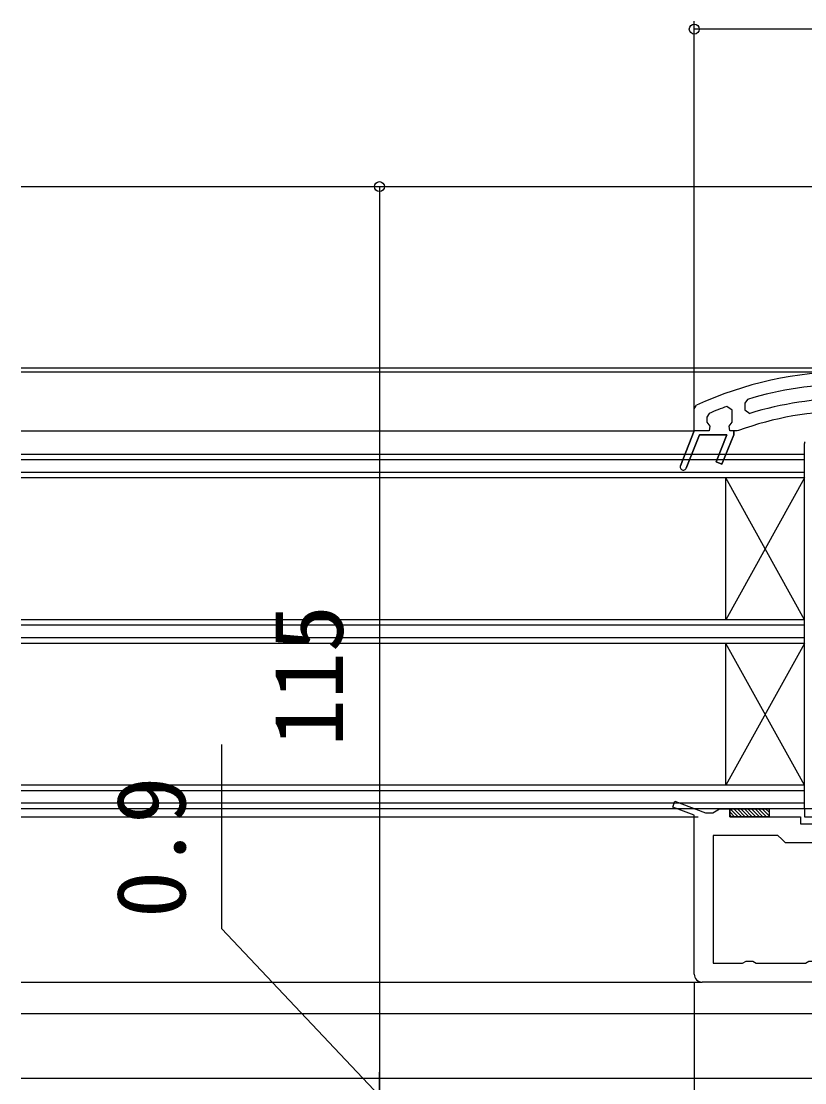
# Model space of a CAD drawing. Units: millimetres, scale not verified. Extents: x -525 to 525, y -783 to 778.
# Drawn here: x 1.5 to 101, y -266 to -131.2 of the extents above; entities that cross this region are included whole.
import ezdxf
from ezdxf.enums import TextEntityAlignment as Align

# ---------------------------------------------------------------- set-up
doc = ezdxf.new("R2010")
doc.units = ezdxf.units.MM
doc.header["$LTSCALE"] = 4
for name, color, linetype in [('0-3_YKK_11', 7, 'Continuous'), ('0-5_YKK_12', 2, 'Continuous'), ('0-6_YKK_13', 4, 'Continuous'), ('0-8_YKK_D', 6, 'Continuous')]:
    doc.layers.add(name, color=color, linetype=linetype)
doc.styles.add('ＭＳ ゴシック', font='')
doc.styles.get('ＭＳ ゴシック').set_extended_font_data('MS Gothic')

msp = doc.modelspace()

# ---------------------------------------------------------------- linework, layer by layer
at = {"layer": '0-3_YKK_11'}
for points in [[(93.752, -179.251), (93.397, -179.73), (93.397, -180.567), (94.045, -181.044)], [(88.897, -181.038), (88.597, -181.496), (88.597, -182.168), (88.972, -182.652), (88.897, -183.243), (86.997, -183.243), (85.225, -187.695), (86.997, -183.243), (86.997, -180.461), (87.287, -180.007)], [(85.969, -187.991), (87.659, -183.743), (91.136, -183.743), (89.762, -187.195), (90.506, -187.491), (91.997, -183.743), (91.997, -183.243), (91.497, -183.243), (91.422, -182.652), (91.797, -182.168), (91.797, -182.143), (91.797, -180.607), (91.122, -180.139)], [(92.614, -183.213), (92.443, -183.243), (91.997, -183.243), (91.997, -183.743), (90.506, -187.491), (89.762, -187.195), (91.136, -183.743), (87.659, -183.743), (85.969, -187.991)], [(86.997, -252.243), (86.997, -232.054), (84.255, -231.017), (84.538, -230.269), (88.436, -231.743), (89.33, -231.743), (89.763, -231.493), (90.197, -231.243), (91.497, -231.243), (91.497, -232.243), (100.497, -232.243), (100.497, -233.143), (110.997, -233.143), (110.997, -192.643)], [(128.997, -195.243), (128.997, -236.243), (126.497, -236.243), (126.497, -233.243), (122.297, -233.243), (122.297, -250.843), (126.497, -250.843), (126.497, -249.243), (128.997, -249.243), (128.997, -253.243), (87.997, -253.243)], [(110.497, -235.543), (98.591, -235.543), (98.094, -235.093), (97.597, -234.643), (89.397, -234.643), (89.397, -250.843), (93.13, -250.843), (93.563, -250.593), (94.43, -250.593), (94.863, -250.843), (101.13, -250.843), (101.563, -250.593), (102.43, -250.593), (102.863, -250.843), (115.13, -250.843), (115.563, -250.593), (116.43, -250.593), (116.863, -250.843), (119.897, -250.843)]]:
    msp.add_lwpolyline(points, dxfattribs=at)
for centre, radius, start, end in [((106.63, -221.743), 46, 90.00001, 114.86598), ((106.63, -221.743), 44.4, 89.99999, 106.86019), ((106.63, -221.743), 42.6, 89.99999, 107.18277), ((106.63, -221.743), 44.4, 110.44221, 113.53922), ((106.63, -221.743), 41, 89.99999, 109.98888), ((85.597, -187.843), 0.4, 158.30059, 338.30061), ((85.597, -187.843), 0.4, 158.30059, 338.30061), ((87.997, -252.243), 1, 180.00001, 269.99999)]:
    msp.add_arc(centre, radius, start, end, dxfattribs=at)
at = {"layer": '0-5_YKK_12'}
for p, q in [((1.497, -152.243), (163.945, -152.243)), ((1.497, -175.243), (111.497, -175.243)), ((1.497, -175.739), (109.997, -175.739)), ((1.497, -183.243), (86.997, -183.243)), ((100.997, -186.238), (1.496, -186.238)), ((100.997, -186.238), (1.496, -186.238)), ((100.997, -186.938), (1.496, -186.938)), ((100.997, -186.938), (1.496, -186.938)), ((100.997, -210.238), (100.997, -186.238)), ((100.997, -231.238), (100.997, -186.238)), ((100.997, -210.238), (100.997, -186.238)), ((100.997, -231.238), (100.997, -186.238)), ((100.997, -188.538), (1.496, -188.538)), ((100.997, -188.538), (1.496, -188.538)), ((100.997, -189.238), (1.496, -189.238)), ((100.997, -189.238), (1.496, -189.238)), ((90.997, -207.238), (90.997, -189.238)), ((100.997, -207.238), (90.997, -189.238)), ((100.997, -189.238), (90.997, -207.238)), ((90.997, -207.238), (90.997, -189.238)), ((100.997, -207.238), (90.997, -189.238)), ((100.997, -189.238), (90.997, -207.238)), ((100.997, -207.238), (1.496, -207.238)), ((100.997, -207.238), (1.496, -207.238)), ((100.997, -207.938), (1.496, -207.938)), ((100.997, -207.938), (1.496, -207.938)), ((100.997, -209.538), (1.496, -209.538)), ((100.997, -209.538), (1.496, -209.538)), ((100.997, -210.238), (1.496, -210.238)), ((100.997, -210.238), (1.496, -210.238)), ((90.997, -228.238), (90.997, -210.238)), ((100.997, -228.238), (90.997, -210.238)), ((100.997, -210.238), (90.997, -228.238)), ((90.997, -228.238), (90.997, -210.238)), ((100.997, -228.238), (90.997, -210.238)), ((100.997, -210.238), (90.997, -228.238)), ((100.997, -228.238), (1.496, -228.238)), ((100.997, -228.238), (1.496, -228.238)), ((100.997, -228.938), (1.496, -228.938)), ((100.997, -228.938), (1.496, -228.938)), ((100.997, -230.538), (1.496, -230.538)), ((100.997, -230.538), (1.496, -230.538)), ((100.997, -231.238), (1.496, -231.238)), ((100.997, -231.238), (1.496, -231.238)), ((1.497, -232.243), (87.497, -232.243)), ((1.497, -253.243), (87.997, -253.243)), ((1.497, -257.243), (121.497, -257.243)), ((1.497, -265.443), (115.652, -265.443))]:
    msp.add_line(p, q, dxfattribs=at)
at = {"layer": '0-6_YKK_13'}
for p, q in [((100.997, -231.243), (100.997, -184.848)), ((91.497, -231.619), (92.121, -232.243)), ((91.57, -231.243), (92.57, -232.243)), ((92.019, -231.243), (93.019, -232.243)), ((92.468, -231.243), (93.468, -232.243)), ((92.917, -231.243), (93.917, -232.243)), ((93.366, -231.243), (94.366, -232.243)), ((93.815, -231.243), (94.815, -232.243)), ((94.264, -231.243), (95.264, -232.243)), ((94.713, -231.243), (95.713, -232.243)), ((95.162, -231.243), (96.162, -232.243)), ((95.611, -231.243), (96.497, -232.129)), ((96.06, -231.243), (96.497, -231.68)), ((100.997, -231.243), (100.997, -232.243)), ((110.997, -231.243), (100.997, -231.243)), ((91.497, -232.068), (91.672, -232.243)), ((100.997, -232.243), (109.997, -232.243))]:
    msp.add_line(p, q, dxfattribs=at)
msp.add_lwpolyline([(96.497, -231.243), (96.497, -232.243), (91.497, -232.243), (91.497, -231.243)], close=True, dxfattribs=at)
msp.add_arc((101.297, -184.848), 0.3, 141.34019, 180, dxfattribs=at)
at = {"layer": '0-8_YKK_D'}
for p, q in [((86.997, -181.191), (86.997, -131.243)), ((152.997, -132.243), (86.997, -132.243)), ((27.997, -152.243), (47.997, -152.243)), ((46.997, -152.243), (46.997, -267.243)), ((86.997, -253.243), (86.997, -411.765)), ((46.997, -267.243), (46.997, -264.693))]:
    msp.add_line(p, q, dxfattribs=at)
msp.add_lwpolyline([(46.997, -267.693), (26.997, -246.493), (26.997, -223.061)], dxfattribs=at)
for centre in [(86.997, -132.243), (46.997, -152.243)]:
    msp.add_circle(centre, 0.637, dxfattribs=at)

# ---------------------------------------------------------------- texts
at = {"layer": '0-8_YKK_D', "style": 'ＭＳ ゴシック'}
for s, p in [('115', (44.997, -223.311)), ('0.9', (24.997, -245.106))]:
    msp.add_text(s, height=8.798, rotation=90, dxfattribs=at).set_placement(p, align=Align.BOTTOM_LEFT)

doc.saveas('drawing.dxf')
